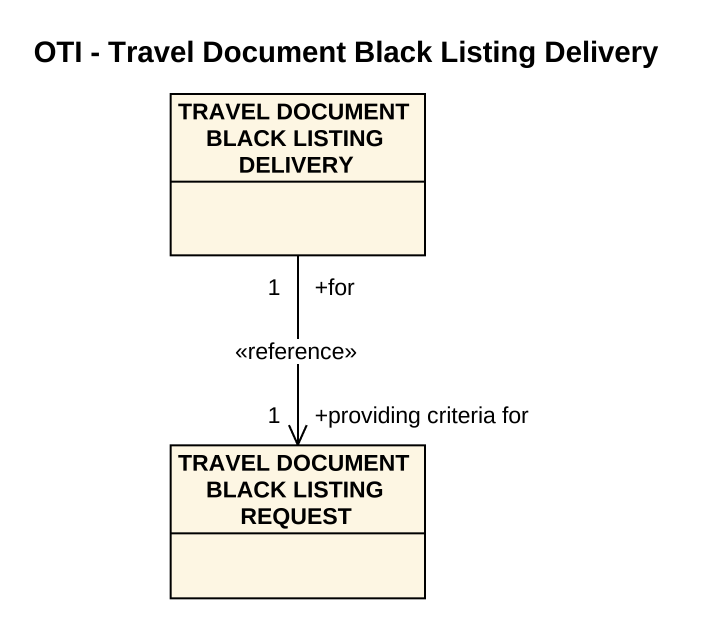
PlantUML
@startuml
title OTI - Travel Document Black Listing Delivery
hide circle
hide empty members
class "TRAVEL DOCUMENT BLACK LISTING DELIVERY" as TRAVEL_DOCUMENT_BLACK
class "TRAVEL DOCUMENT BLACK LISTING REQUEST" as TRAVEL_DOCUMENT_BLACK_2
TRAVEL_DOCUMENT_BLACK "+for\n1" --> "+providing criteria for\n1" TRAVEL_DOCUMENT_BLACK_2 : <<reference>>
@enduml
